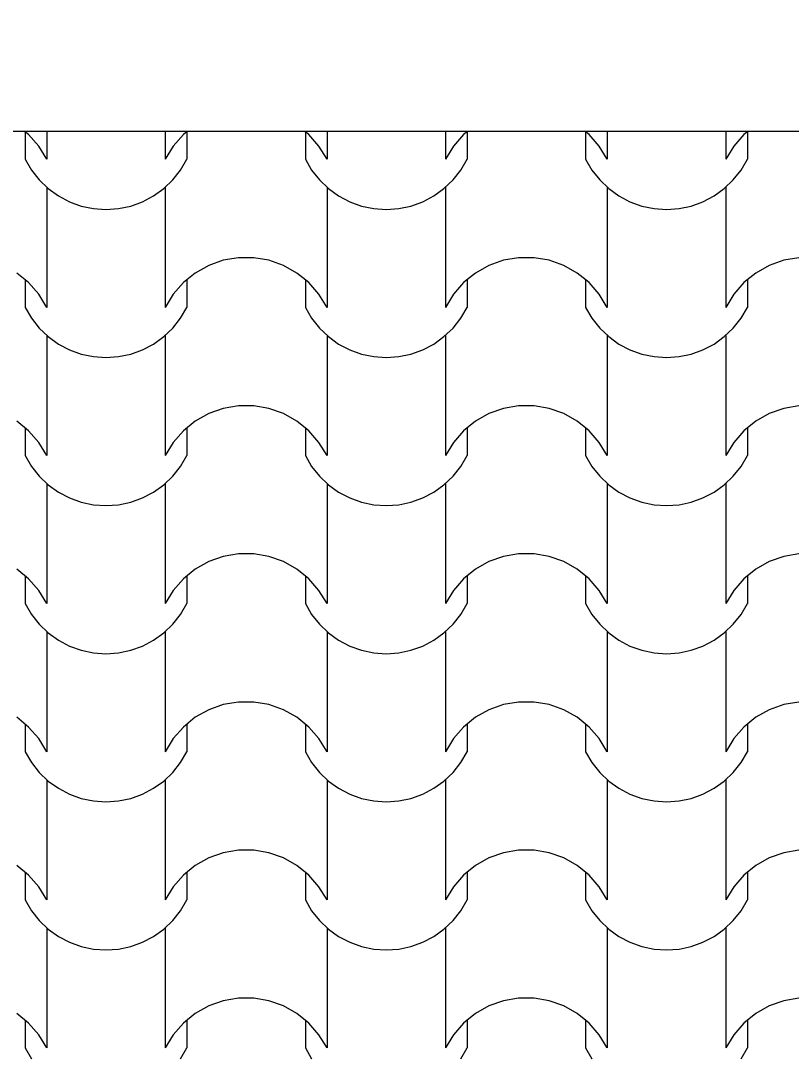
# Model space of a CAD drawing. Header units: millimetres. Extents: x 318905 to 439572, y -5133 to 105868.
# Drawn here: x 355940 to 356722, y 6699 to 7747 of the extents above; entities that cross this region are included whole.
import ezdxf

# ---------------------------------------------------------------- set-up
doc = ezdxf.new("R2010")
doc.units = ezdxf.units.MM
doc.header["$MEASUREMENT"] = 0
for name, color, linetype, lineweight in [('0_Stylo_No__98', 154, 'Continuous', 0), ('2D -  Dessin général_Stylo_No__1', 7, 'Continuous', 5), ('OMBRES_Stylo_No__1', 7, 'Continuous', 5)]:
    doc.layers.add(name, color=color, linetype=linetype, lineweight=lineweight)
doc.layers.add('OMBRES_Stylo_No__82', color=7, linetype='Continuous', lineweight=13, true_color=0xaaaaaa)
doc.styles.add('STYLE_GENERE_3', font='')
doc.styles.get('STYLE_GENERE_3').set_extended_font_data('Arial')
doc.dimstyles.new('STYLE_GENERE__1', dxfattribs={"dimtxt": 200, "dimasz": 142.5, "dimexe": 0.18, "dimexo": 500, "dimgap": 0.09, "dimtad": 0, "dimtih": 1, "dimtoh": 1, "dimlfac": 0.001, "dimzin": 0, "dimdsep": 46, "dimtxsty": 'STYLE_GENERE_3', "dimblk": 'ARROWHEAD_6', "dimblk1": 'ARROWHEAD_6', "dimblk2": 'ARROWHEAD_6', "dimcen": 0.09, "dimclrd": 154, "dimclre": 154, "dimclrt": 154, "dimazin": 0, "dimtfac": 1, "dimtdec": 4, "dimtmove": 0, "dimatfit": 3, "dimfxl": 0, "dimtolj": 1, "dimtzin": 0, "dimarcsym": 0})

# ---------------------------------------------------------------- blocks, each defined once
blk = doc.blocks.new('*X105')
at = {"layer": 'OMBRES_Stylo_No__82', "linetype": 'Continuous'}
for p, q in [((355948.2, 7631.3), (355944.2, 7634.5)), ((355944.6, 7634.2), (355944.6, 7606.2)), ((355966.6, 7634.5), (355966.6, 7606.2)), ((356086.8, 7634.5), (356086.8, 7606.2)), ((356109.2, 7634.5), (356105.3, 7631.3)), ((356108.8, 7634.2), (356108.8, 7606.2)), ((356232.7, 7631.3), (356228.7, 7634.5)), ((356229.1, 7634.2), (356229.1, 7606.2)), ((356251.1, 7634.5), (356251.1, 7606.2)), ((356371.3, 7634.5), (356371.3, 7606.2)), ((356393.7, 7634.5), (356389.7, 7631.3)), ((356393.3, 7634.2), (356393.3, 7606.2)), ((356517.1, 7631.3), (356513.2, 7634.5)), ((356513.6, 7634.2), (356513.6, 7606.2)), ((356535.6, 7634.5), (356535.6, 7606.2)), ((356655.8, 7634.5), (356655.8, 7606.2)), ((356678.2, 7634.5), (356674.2, 7631.3)), ((356677.8, 7634.2), (356677.8, 7606.2)), ((355958.5, 7619.5), (355948.2, 7631.3)), ((356105.3, 7631.3), (356095, 7619.5)), ((356242.9, 7619.5), (356232.7, 7631.3)), ((356389.7, 7631.3), (356379.5, 7619.5)), ((356527.4, 7619.5), (356517.1, 7631.3)), ((356674.2, 7631.3), (356663.9, 7619.5)), ((355966.6, 7606.2), (355958.5, 7619.5)), ((356095, 7619.5), (356086.8, 7606.2)), ((356251.1, 7606.2), (356242.9, 7619.5)), ((356379.5, 7619.5), (356371.3, 7606.2)), ((356535.6, 7606.2), (356527.4, 7619.5)), ((356663.9, 7619.5), (356655.8, 7606.2)), ((355944.6, 7606.2), (355951, 7595.2)), ((356102.4, 7595.2), (356108.8, 7606.2)), ((356229.1, 7606.2), (356235.5, 7595.2)), ((356386.9, 7595.2), (356393.3, 7606.2)), ((356513.6, 7606.2), (356520, 7595.2)), ((356671.4, 7595.2), (356677.8, 7606.2)), ((355951, 7595.2), (355958.9, 7585.3)), ((356094.5, 7585.3), (356102.4, 7595.2)), ((356235.5, 7595.2), (356243.4, 7585.3)), ((356379, 7585.3), (356386.9, 7595.2)), ((356520, 7595.2), (356527.9, 7585.3)), ((356663.5, 7585.3), (356671.4, 7595.2)), ((355958.9, 7585.3), (355968.1, 7576.5)), ((356085.3, 7576.5), (356094.5, 7585.3)), ((356243.4, 7585.3), (356252.6, 7576.5)), ((356369.8, 7576.5), (356379, 7585.3)), ((356527.9, 7585.3), (356537.1, 7576.5)), ((356654.3, 7576.5), (356663.5, 7585.3)), ((355966.6, 7577.8), (355966.6, 7516.8)), ((355968.1, 7576.5), (355978.4, 7569.1)), ((355978.4, 7569.1), (355989.7, 7563.1)), ((356063.8, 7563.1), (356075, 7569.1)), ((356075, 7569.1), (356085.3, 7576.5)), ((356086.8, 7577.8), (356086.8, 7516.8)), ((356251.1, 7577.8), (356251.1, 7516.8)), ((356252.6, 7576.5), (356262.9, 7569.1)), ((356262.9, 7569.1), (356274.1, 7563.1)), ((356348.3, 7563.1), (356359.5, 7569.1)), ((356359.5, 7569.1), (356369.8, 7576.5)), ((356371.3, 7577.8), (356371.3, 7516.8)), ((356535.6, 7577.8), (356535.6, 7516.8)), ((356537.1, 7576.5), (356547.4, 7569.1)), ((356547.4, 7569.1), (356558.6, 7563.1)), ((356632.7, 7563.1), (356644, 7569.1)), ((356644, 7569.1), (356654.3, 7576.5)), ((356655.8, 7577.8), (356655.8, 7516.8)), ((355989.7, 7563.1), (356001.6, 7558.8)), ((356001.6, 7558.8), (356014, 7556.2)), ((356039.4, 7556.2), (356051.8, 7558.8)), ((356051.8, 7558.8), (356063.8, 7563.1)), ((356274.1, 7563.1), (356286.1, 7558.8)), ((356286.1, 7558.8), (356298.5, 7556.2)), ((356323.9, 7556.2), (356336.3, 7558.8)), ((356336.3, 7558.8), (356348.3, 7563.1)), ((356558.6, 7563.1), (356570.6, 7558.8)), ((356570.6, 7558.8), (356583, 7556.2)), ((356608.4, 7556.2), (356620.8, 7558.8)), ((356620.8, 7558.8), (356632.7, 7563.1)), ((356014, 7556.2), (356026.7, 7555.3)), ((356026.7, 7555.3), (356039.4, 7556.2)), ((356298.5, 7556.2), (356311.2, 7555.3)), ((356311.2, 7555.3), (356323.9, 7556.2)), ((356583, 7556.2), (356595.7, 7555.3)), ((356595.7, 7555.3), (356608.4, 7556.2)), ((355966.6, 7516.8), (355966.6, 7455.8)), ((356086.8, 7516.8), (356086.8, 7455.8)), ((356251.1, 7516.8), (356251.1, 7455.8)), ((356371.3, 7516.8), (356371.3, 7455.8)), ((356535.6, 7516.8), (356535.6, 7455.8)), ((356655.8, 7516.8), (356655.8, 7455.8)), ((356161.1, 7506.3), (356145.7, 7503.7)), ((356169, 7506.3), (356161.1, 7506.3)), ((356176.8, 7506.3), (356169, 7506.3)), ((356192.2, 7503.7), (356176.8, 7506.3)), ((356445.6, 7506.3), (356430.2, 7503.7)), ((356453.4, 7506.3), (356445.6, 7506.3)), ((356461.3, 7506.3), (356453.4, 7506.3)), ((356476.7, 7503.7), (356461.3, 7506.3)), ((356730.1, 7506.3), (356714.7, 7503.7)), ((356131, 7498.5), (356117.4, 7490.8)), ((356145.7, 7503.7), (356131, 7498.5)), ((356206.9, 7498.5), (356192.2, 7503.7)), ((356220.5, 7490.8), (356206.9, 7498.5)), ((356415.5, 7498.5), (356401.9, 7490.8)), ((356430.2, 7503.7), (356415.5, 7498.5)), ((356491.4, 7498.5), (356476.7, 7503.7)), ((356505, 7490.8), (356491.4, 7498.5)), ((356700, 7498.5), (356686.3, 7490.8)), ((356714.7, 7503.7), (356700, 7498.5)), ((355948.2, 7481), (355936.1, 7490.8)), ((356117.4, 7490.8), (356105.3, 7481)), ((356232.7, 7481), (356220.5, 7490.8)), ((356401.9, 7490.8), (356389.7, 7481)), ((356517.1, 7481), (356505, 7490.8)), ((356686.3, 7490.8), (356674.2, 7481)), ((355944.6, 7483.9), (355944.6, 7455.8)), ((355958.5, 7469.2), (355948.2, 7481)), ((356105.3, 7481), (356095, 7469.2)), ((356108.8, 7483.9), (356108.8, 7455.8)), ((356229.1, 7483.9), (356229.1, 7455.8)), ((356242.9, 7469.2), (356232.7, 7481)), ((356389.7, 7481), (356379.5, 7469.2)), ((356393.3, 7483.9), (356393.3, 7455.8)), ((356513.6, 7483.9), (356513.6, 7455.8)), ((356527.4, 7469.2), (356517.1, 7481)), ((356674.2, 7481), (356663.9, 7469.2)), ((356677.8, 7483.9), (356677.8, 7455.8)), ((355966.6, 7455.8), (355958.5, 7469.2)), ((356095, 7469.2), (356086.8, 7455.8)), ((356251.1, 7455.8), (356242.9, 7469.2)), ((356379.5, 7469.2), (356371.3, 7455.8)), ((356535.6, 7455.8), (356527.4, 7469.2)), ((356663.9, 7469.2), (356655.8, 7455.8)), ((355944.6, 7455.8), (355951, 7444.9)), ((356102.4, 7444.9), (356108.8, 7455.8)), ((356229.1, 7455.8), (356235.5, 7444.9)), ((356386.9, 7444.9), (356393.3, 7455.8)), ((356513.6, 7455.8), (356520, 7444.9)), ((356671.4, 7444.9), (356677.8, 7455.8)), ((355951, 7444.9), (355958.9, 7434.9)), ((356094.5, 7434.9), (356102.4, 7444.9)), ((356235.5, 7444.9), (356243.4, 7434.9)), ((356379, 7434.9), (356386.9, 7444.9)), ((356520, 7444.9), (356527.9, 7434.9)), ((356663.5, 7434.9), (356671.4, 7444.9)), ((355958.9, 7434.9), (355968.1, 7426.2)), ((356085.3, 7426.2), (356094.5, 7434.9)), ((356243.4, 7434.9), (356252.6, 7426.2)), ((356369.8, 7426.2), (356379, 7434.9)), ((356527.9, 7434.9), (356537.1, 7426.2)), ((356654.3, 7426.2), (356663.5, 7434.9)), ((355966.6, 7427.4), (355966.6, 7366.5)), ((355968.1, 7426.2), (355978.4, 7418.7)), ((356075, 7418.7), (356085.3, 7426.2)), ((356086.8, 7427.4), (356086.8, 7366.5)), ((356251.1, 7427.4), (356251.1, 7366.5)), ((356252.6, 7426.2), (356262.9, 7418.7)), ((356359.5, 7418.7), (356369.8, 7426.2)), ((356371.3, 7427.4), (356371.3, 7366.5)), ((356535.6, 7427.4), (356535.6, 7366.5)), ((356537.1, 7426.2), (356547.4, 7418.7)), ((356644, 7418.7), (356654.3, 7426.2)), ((356655.8, 7427.4), (356655.8, 7366.5)), ((355978.4, 7418.7), (355989.7, 7412.8)), ((355989.7, 7412.8), (356001.6, 7408.5)), ((356051.8, 7408.5), (356063.8, 7412.8)), ((356063.8, 7412.8), (356075, 7418.7)), ((356262.9, 7418.7), (356274.1, 7412.8)), ((356274.1, 7412.8), (356286.1, 7408.5)), ((356336.3, 7408.5), (356348.3, 7412.8)), ((356348.3, 7412.8), (356359.5, 7418.7)), ((356547.4, 7418.7), (356558.6, 7412.8)), ((356558.6, 7412.8), (356570.6, 7408.5)), ((356620.8, 7408.5), (356632.7, 7412.8)), ((356632.7, 7412.8), (356644, 7418.7)), ((356001.6, 7408.5), (356014, 7405.9)), ((356014, 7405.9), (356026.7, 7405)), ((356026.7, 7405), (356039.4, 7405.9)), ((356039.4, 7405.9), (356051.8, 7408.5)), ((356286.1, 7408.5), (356298.5, 7405.9)), ((356298.5, 7405.9), (356311.2, 7405)), ((356311.2, 7405), (356323.9, 7405.9)), ((356323.9, 7405.9), (356336.3, 7408.5)), ((356570.6, 7408.5), (356583, 7405.9)), ((356583, 7405.9), (356595.7, 7405)), ((356595.7, 7405), (356608.4, 7405.9)), ((356608.4, 7405.9), (356620.8, 7408.5)), ((355966.6, 7366.5), (355966.6, 7305.5)), ((356086.8, 7366.5), (356086.8, 7305.5)), ((356251.1, 7366.5), (356251.1, 7305.5)), ((356371.3, 7366.5), (356371.3, 7305.5)), ((356535.6, 7366.5), (356535.6, 7305.5)), ((356655.8, 7366.5), (356655.8, 7305.5)), ((356145.7, 7353.4), (356131, 7348.1)), ((356161.1, 7356), (356145.7, 7353.4)), ((356169, 7356), (356161.1, 7356)), ((356176.8, 7356), (356169, 7356)), ((356192.2, 7353.4), (356176.8, 7356)), ((356206.9, 7348.1), (356192.2, 7353.4)), ((356430.2, 7353.4), (356415.5, 7348.1)), ((356445.6, 7356), (356430.2, 7353.4)), ((356453.4, 7356), (356445.6, 7356)), ((356461.3, 7356), (356453.4, 7356)), ((356476.7, 7353.4), (356461.3, 7356)), ((356491.4, 7348.1), (356476.7, 7353.4)), ((356714.7, 7353.4), (356700, 7348.1)), ((356730.1, 7356), (356714.7, 7353.4)), ((355948.2, 7330.6), (355936.1, 7340.5)), ((356117.4, 7340.5), (356105.3, 7330.6)), ((356131, 7348.1), (356117.4, 7340.5)), ((356220.5, 7340.5), (356206.9, 7348.1)), ((356232.7, 7330.6), (356220.5, 7340.5)), ((356401.9, 7340.5), (356389.7, 7330.6)), ((356415.5, 7348.1), (356401.9, 7340.5)), ((356505, 7340.5), (356491.4, 7348.1)), ((356517.1, 7330.6), (356505, 7340.5)), ((356686.3, 7340.5), (356674.2, 7330.6)), ((356700, 7348.1), (356686.3, 7340.5)), ((355944.6, 7333.5), (355944.6, 7305.5)), ((355958.5, 7318.8), (355948.2, 7330.6)), ((356105.3, 7330.6), (356095, 7318.8)), ((356108.8, 7333.5), (356108.8, 7305.5)), ((356229.1, 7333.5), (356229.1, 7305.5)), ((356242.9, 7318.8), (356232.7, 7330.6)), ((356389.7, 7330.6), (356379.5, 7318.8)), ((356393.3, 7333.5), (356393.3, 7305.5)), ((356513.6, 7333.5), (356513.6, 7305.5)), ((356527.4, 7318.8), (356517.1, 7330.6)), ((356674.2, 7330.6), (356663.9, 7318.8)), ((356677.8, 7333.5), (356677.8, 7305.5)), ((355966.6, 7305.5), (355958.5, 7318.8)), ((356095, 7318.8), (356086.8, 7305.5)), ((356251.1, 7305.5), (356242.9, 7318.8)), ((356379.5, 7318.8), (356371.3, 7305.5)), ((356535.6, 7305.5), (356527.4, 7318.8)), ((356663.9, 7318.8), (356655.8, 7305.5)), ((355944.6, 7305.5), (355951, 7294.5)), ((356102.4, 7294.5), (356108.8, 7305.5)), ((356229.1, 7305.5), (356235.5, 7294.5)), ((356386.9, 7294.5), (356393.3, 7305.5)), ((356513.6, 7305.5), (356520, 7294.5)), ((356671.4, 7294.5), (356677.8, 7305.5)), ((355951, 7294.5), (355958.9, 7284.6)), ((356094.5, 7284.6), (356102.4, 7294.5)), ((356235.5, 7294.5), (356243.4, 7284.6)), ((356379, 7284.6), (356386.9, 7294.5)), ((356520, 7294.5), (356527.9, 7284.6)), ((356663.5, 7284.6), (356671.4, 7294.5)), ((355958.9, 7284.6), (355968.1, 7275.8)), ((355966.6, 7277.1), (355966.6, 7216.1)), ((355968.1, 7275.8), (355978.4, 7268.4)), ((356075, 7268.4), (356085.3, 7275.8)), ((356085.3, 7275.8), (356094.5, 7284.6)), ((356086.8, 7277.1), (356086.8, 7216.1)), ((356243.4, 7284.6), (356252.6, 7275.8)), ((356251.1, 7277.1), (356251.1, 7216.1)), ((356252.6, 7275.8), (356262.9, 7268.4)), ((356359.5, 7268.4), (356369.8, 7275.8)), ((356369.8, 7275.8), (356379, 7284.6)), ((356371.3, 7277.1), (356371.3, 7216.1)), ((356527.9, 7284.6), (356537.1, 7275.8)), ((356535.6, 7277.1), (356535.6, 7216.1)), ((356537.1, 7275.8), (356547.4, 7268.4)), ((356644, 7268.4), (356654.3, 7275.8)), ((356654.3, 7275.8), (356663.5, 7284.6)), ((356655.8, 7277.1), (356655.8, 7216.1)), ((355978.4, 7268.4), (355989.7, 7262.5)), ((356063.8, 7262.5), (356075, 7268.4)), ((356262.9, 7268.4), (356274.1, 7262.5)), ((356348.3, 7262.5), (356359.5, 7268.4)), ((356547.4, 7268.4), (356558.6, 7262.5)), ((356632.7, 7262.5), (356644, 7268.4)), ((355989.7, 7262.5), (356001.6, 7258.2)), ((356001.6, 7258.2), (356014, 7255.5)), ((356014, 7255.5), (356026.7, 7254.7)), ((356026.7, 7254.7), (356039.4, 7255.5)), ((356039.4, 7255.5), (356051.8, 7258.2)), ((356051.8, 7258.2), (356063.8, 7262.5)), ((356274.1, 7262.5), (356286.1, 7258.2)), ((356286.1, 7258.2), (356298.5, 7255.5)), ((356298.5, 7255.5), (356311.2, 7254.7)), ((356311.2, 7254.7), (356323.9, 7255.5)), ((356323.9, 7255.5), (356336.3, 7258.2)), ((356336.3, 7258.2), (356348.3, 7262.5)), ((356558.6, 7262.5), (356570.6, 7258.2)), ((356570.6, 7258.2), (356583, 7255.5)), ((356583, 7255.5), (356595.7, 7254.7)), ((356595.7, 7254.7), (356608.4, 7255.5)), ((356608.4, 7255.5), (356620.8, 7258.2)), ((356620.8, 7258.2), (356632.7, 7262.5)), ((355966.6, 7216.1), (355966.6, 7155.2)), ((356086.8, 7216.1), (356086.8, 7155.2)), ((356251.1, 7216.1), (356251.1, 7155.2)), ((356371.3, 7216.1), (356371.3, 7155.2)), ((356535.6, 7216.1), (356535.6, 7155.2)), ((356655.8, 7216.1), (356655.8, 7155.2)), ((356145.7, 7203), (356131, 7197.8)), ((356161.1, 7205.7), (356145.7, 7203)), ((356169, 7205.7), (356161.1, 7205.7)), ((356176.8, 7205.7), (356169, 7205.7)), ((356192.2, 7203), (356176.8, 7205.7)), ((356206.9, 7197.8), (356192.2, 7203)), ((356430.2, 7203), (356415.5, 7197.8)), ((356445.6, 7205.7), (356430.2, 7203)), ((356453.4, 7205.7), (356445.6, 7205.7)), ((356461.3, 7205.7), (356453.4, 7205.7)), ((356476.7, 7203), (356461.3, 7205.7)), ((356491.4, 7197.8), (356476.7, 7203)), ((356714.7, 7203), (356700, 7197.8)), ((356730.1, 7205.7), (356714.7, 7203)), ((356131, 7197.8), (356117.4, 7190.1)), ((356220.5, 7190.1), (356206.9, 7197.8)), ((356415.5, 7197.8), (356401.9, 7190.1)), ((356505, 7190.1), (356491.4, 7197.8)), ((356700, 7197.8), (356686.3, 7190.1)), ((355948.2, 7180.3), (355936.1, 7190.1)), ((355944.6, 7183.2), (355944.6, 7155.2)), ((356117.4, 7190.1), (356105.3, 7180.3)), ((356108.8, 7183.2), (356108.8, 7155.2)), ((356232.7, 7180.3), (356220.5, 7190.1)), ((356229.1, 7183.2), (356229.1, 7155.2)), ((356401.9, 7190.1), (356389.7, 7180.3)), ((356393.3, 7183.2), (356393.3, 7155.2)), ((356517.1, 7180.3), (356505, 7190.1)), ((356513.6, 7183.2), (356513.6, 7155.2)), ((356686.3, 7190.1), (356674.2, 7180.3)), ((356677.8, 7183.2), (356677.8, 7155.2)), ((355958.5, 7168.5), (355948.2, 7180.3)), ((356105.3, 7180.3), (356095, 7168.5)), ((356242.9, 7168.5), (356232.7, 7180.3)), ((356389.7, 7180.3), (356379.5, 7168.5)), ((356527.4, 7168.5), (356517.1, 7180.3)), ((356674.2, 7180.3), (356663.9, 7168.5)), ((355966.6, 7155.2), (355958.5, 7168.5)), ((356095, 7168.5), (356086.8, 7155.2)), ((356251.1, 7155.2), (356242.9, 7168.5)), ((356379.5, 7168.5), (356371.3, 7155.2)), ((356535.6, 7155.2), (356527.4, 7168.5)), ((356663.9, 7168.5), (356655.8, 7155.2)), ((355944.6, 7155.2), (355951, 7144.2)), ((356102.4, 7144.2), (356108.8, 7155.2)), ((356229.1, 7155.2), (356235.5, 7144.2)), ((356386.9, 7144.2), (356393.3, 7155.2)), ((356513.6, 7155.2), (356520, 7144.2)), ((356671.4, 7144.2), (356677.8, 7155.2)), ((355951, 7144.2), (355958.9, 7134.3)), ((356094.5, 7134.3), (356102.4, 7144.2)), ((356235.5, 7144.2), (356243.4, 7134.3)), ((356379, 7134.3), (356386.9, 7144.2)), ((356520, 7144.2), (356527.9, 7134.3)), ((356663.5, 7134.3), (356671.4, 7144.2)), ((355958.9, 7134.3), (355968.1, 7125.5)), ((356085.3, 7125.5), (356094.5, 7134.3)), ((356243.4, 7134.3), (356252.6, 7125.5)), ((356369.8, 7125.5), (356379, 7134.3)), ((356527.9, 7134.3), (356537.1, 7125.5)), ((356654.3, 7125.5), (356663.5, 7134.3)), ((355966.6, 7126.8), (355966.6, 7065.8)), ((355968.1, 7125.5), (355978.4, 7118.1)), ((355978.4, 7118.1), (355989.7, 7112.1)), ((356063.8, 7112.1), (356075, 7118.1)), ((356075, 7118.1), (356085.3, 7125.5)), ((356086.8, 7126.8), (356086.8, 7065.8)), ((356251.1, 7126.8), (356251.1, 7065.8)), ((356252.6, 7125.5), (356262.9, 7118.1)), ((356262.9, 7118.1), (356274.1, 7112.1)), ((356348.3, 7112.1), (356359.5, 7118.1)), ((356359.5, 7118.1), (356369.8, 7125.5)), ((356371.3, 7126.8), (356371.3, 7065.8)), ((356535.6, 7126.8), (356535.6, 7065.8)), ((356537.1, 7125.5), (356547.4, 7118.1)), ((356547.4, 7118.1), (356558.6, 7112.1)), ((356632.7, 7112.1), (356644, 7118.1)), ((356644, 7118.1), (356654.3, 7125.5)), ((356655.8, 7126.8), (356655.8, 7065.8)), ((355989.7, 7112.1), (356001.6, 7107.8)), ((356001.6, 7107.8), (356014, 7105.2)), ((356039.4, 7105.2), (356051.8, 7107.8)), ((356051.8, 7107.8), (356063.8, 7112.1)), ((356274.1, 7112.1), (356286.1, 7107.8)), ((356286.1, 7107.8), (356298.5, 7105.2)), ((356323.9, 7105.2), (356336.3, 7107.8)), ((356336.3, 7107.8), (356348.3, 7112.1)), ((356558.6, 7112.1), (356570.6, 7107.8)), ((356570.6, 7107.8), (356583, 7105.2)), ((356608.4, 7105.2), (356620.8, 7107.8)), ((356620.8, 7107.8), (356632.7, 7112.1)), ((356014, 7105.2), (356026.7, 7104.3)), ((356026.7, 7104.3), (356039.4, 7105.2)), ((356298.5, 7105.2), (356311.2, 7104.3)), ((356311.2, 7104.3), (356323.9, 7105.2)), ((356583, 7105.2), (356595.7, 7104.3)), ((356595.7, 7104.3), (356608.4, 7105.2)), ((355966.6, 7065.8), (355966.6, 7004.8)), ((356086.8, 7065.8), (356086.8, 7004.8)), ((356251.1, 7065.8), (356251.1, 7004.8)), ((356371.3, 7065.8), (356371.3, 7004.8)), ((356535.6, 7065.8), (356535.6, 7004.8)), ((356655.8, 7065.8), (356655.8, 7004.8)), ((356161.1, 7055.3), (356145.7, 7052.7)), ((356169, 7055.3), (356161.1, 7055.3)), ((356176.8, 7055.3), (356169, 7055.3)), ((356192.2, 7052.7), (356176.8, 7055.3)), ((356445.6, 7055.3), (356430.2, 7052.7)), ((356453.4, 7055.3), (356445.6, 7055.3)), ((356461.3, 7055.3), (356453.4, 7055.3)), ((356476.7, 7052.7), (356461.3, 7055.3)), ((356730.1, 7055.3), (356714.7, 7052.7)), ((356131, 7047.4), (356117.4, 7039.8)), ((356145.7, 7052.7), (356131, 7047.4)), ((356206.9, 7047.4), (356192.2, 7052.7)), ((356220.5, 7039.8), (356206.9, 7047.4)), ((356415.5, 7047.4), (356401.9, 7039.8)), ((356430.2, 7052.7), (356415.5, 7047.4)), ((356491.4, 7047.4), (356476.7, 7052.7)), ((356505, 7039.8), (356491.4, 7047.4)), ((356700, 7047.4), (356686.3, 7039.8)), ((356714.7, 7052.7), (356700, 7047.4)), ((355948.2, 7029.9), (355936.1, 7039.8)), ((356117.4, 7039.8), (356105.3, 7029.9)), ((356232.7, 7029.9), (356220.5, 7039.8)), ((356401.9, 7039.8), (356389.7, 7029.9)), ((356517.1, 7029.9), (356505, 7039.8)), ((356686.3, 7039.8), (356674.2, 7029.9)), ((355944.6, 7032.9), (355944.6, 7004.8)), ((355958.5, 7018.2), (355948.2, 7029.9)), ((356105.3, 7029.9), (356095, 7018.2)), ((356108.8, 7032.9), (356108.8, 7004.8)), ((356229.1, 7032.9), (356229.1, 7004.8)), ((356242.9, 7018.2), (356232.7, 7029.9)), ((356389.7, 7029.9), (356379.5, 7018.2)), ((356393.3, 7032.9), (356393.3, 7004.8)), ((356513.6, 7032.9), (356513.6, 7004.8)), ((356527.4, 7018.2), (356517.1, 7029.9)), ((356674.2, 7029.9), (356663.9, 7018.2)), ((356677.8, 7032.9), (356677.8, 7004.8)), ((355966.6, 7004.8), (355958.5, 7018.2)), ((356095, 7018.2), (356086.8, 7004.8)), ((356251.1, 7004.8), (356242.9, 7018.2)), ((356379.5, 7018.2), (356371.3, 7004.8)), ((356535.6, 7004.8), (356527.4, 7018.2)), ((356663.9, 7018.2), (356655.8, 7004.8)), ((355944.6, 7004.8), (355951, 6993.9)), ((356102.4, 6993.9), (356108.8, 7004.8)), ((356229.1, 7004.8), (356235.5, 6993.9)), ((356386.9, 6993.9), (356393.3, 7004.8)), ((356513.6, 7004.8), (356520, 6993.9)), ((356671.4, 6993.9), (356677.8, 7004.8)), ((355951, 6993.9), (355958.9, 6983.9)), ((356094.5, 6983.9), (356102.4, 6993.9)), ((356235.5, 6993.9), (356243.4, 6983.9)), ((356379, 6983.9), (356386.9, 6993.9)), ((356520, 6993.9), (356527.9, 6983.9)), ((356663.5, 6983.9), (356671.4, 6993.9)), ((355958.9, 6983.9), (355968.1, 6975.1)), ((356085.3, 6975.1), (356094.5, 6983.9)), ((356243.4, 6983.9), (356252.6, 6975.1)), ((356369.8, 6975.1), (356379, 6983.9)), ((356527.9, 6983.9), (356537.1, 6975.1)), ((356654.3, 6975.1), (356663.5, 6983.9)), ((355966.6, 6976.4), (355966.6, 6915.5)), ((355968.1, 6975.1), (355978.4, 6967.7)), ((356075, 6967.7), (356085.3, 6975.1)), ((356086.8, 6976.4), (356086.8, 6915.5)), ((356251.1, 6976.4), (356251.1, 6915.5)), ((356252.6, 6975.1), (356262.9, 6967.7)), ((356359.5, 6967.7), (356369.8, 6975.1)), ((356371.3, 6976.4), (356371.3, 6915.5)), ((356535.6, 6976.4), (356535.6, 6915.5)), ((356537.1, 6975.1), (356547.4, 6967.7)), ((356644, 6967.7), (356654.3, 6975.1)), ((356655.8, 6976.4), (356655.8, 6915.5)), ((355978.4, 6967.7), (355989.7, 6961.8)), ((355989.7, 6961.8), (356001.6, 6957.5)), ((356051.8, 6957.5), (356063.8, 6961.8)), ((356063.8, 6961.8), (356075, 6967.7)), ((356262.9, 6967.7), (356274.1, 6961.8)), ((356274.1, 6961.8), (356286.1, 6957.5)), ((356336.3, 6957.5), (356348.3, 6961.8)), ((356348.3, 6961.8), (356359.5, 6967.7)), ((356547.4, 6967.7), (356558.6, 6961.8)), ((356558.6, 6961.8), (356570.6, 6957.5)), ((356620.8, 6957.5), (356632.7, 6961.8)), ((356632.7, 6961.8), (356644, 6967.7)), ((356001.6, 6957.5), (356014, 6954.9)), ((356014, 6954.9), (356026.7, 6954)), ((356026.7, 6954), (356039.4, 6954.9)), ((356039.4, 6954.9), (356051.8, 6957.5)), ((356286.1, 6957.5), (356298.5, 6954.9)), ((356298.5, 6954.9), (356311.2, 6954)), ((356311.2, 6954), (356323.9, 6954.9)), ((356323.9, 6954.9), (356336.3, 6957.5)), ((356570.6, 6957.5), (356583, 6954.9)), ((356583, 6954.9), (356595.7, 6954)), ((356595.7, 6954), (356608.4, 6954.9)), ((356608.4, 6954.9), (356620.8, 6957.5)), ((355966.6, 6915.5), (355966.6, 6854.5)), ((356086.8, 6915.5), (356086.8, 6854.5)), ((356251.1, 6915.5), (356251.1, 6854.5)), ((356371.3, 6915.5), (356371.3, 6854.5)), ((356535.6, 6915.5), (356535.6, 6854.5)), ((356655.8, 6915.5), (356655.8, 6854.5)), ((356145.7, 6902.3), (356131, 6897.1)), ((356161.1, 6905), (356145.7, 6902.3)), ((356169, 6905), (356161.1, 6905)), ((356176.8, 6905), (356169, 6905)), ((356192.2, 6902.3), (356176.8, 6905)), ((356206.9, 6897.1), (356192.2, 6902.3)), ((356430.2, 6902.3), (356415.5, 6897.1)), ((356445.6, 6905), (356430.2, 6902.3)), ((356453.4, 6905), (356445.6, 6905)), ((356461.3, 6905), (356453.4, 6905)), ((356476.7, 6902.3), (356461.3, 6905)), ((356491.4, 6897.1), (356476.7, 6902.3)), ((356714.7, 6902.3), (356700, 6897.1)), ((356730.1, 6905), (356714.7, 6902.3)), ((355948.2, 6879.6), (355936.1, 6889.5)), ((356117.4, 6889.5), (356105.3, 6879.6)), ((356131, 6897.1), (356117.4, 6889.5)), ((356220.5, 6889.5), (356206.9, 6897.1)), ((356232.7, 6879.6), (356220.5, 6889.5)), ((356401.9, 6889.5), (356389.7, 6879.6)), ((356415.5, 6897.1), (356401.9, 6889.5)), ((356505, 6889.5), (356491.4, 6897.1)), ((356517.1, 6879.6), (356505, 6889.5)), ((356686.3, 6889.5), (356674.2, 6879.6)), ((356700, 6897.1), (356686.3, 6889.5)), ((355944.6, 6882.5), (355944.6, 6854.5)), ((355958.5, 6867.8), (355948.2, 6879.6)), ((356105.3, 6879.6), (356095, 6867.8)), ((356108.8, 6882.5), (356108.8, 6854.5)), ((356229.1, 6882.5), (356229.1, 6854.5)), ((356242.9, 6867.8), (356232.7, 6879.6)), ((356389.7, 6879.6), (356379.5, 6867.8)), ((356393.3, 6882.5), (356393.3, 6854.5)), ((356513.6, 6882.5), (356513.6, 6854.5)), ((356527.4, 6867.8), (356517.1, 6879.6)), ((356674.2, 6879.6), (356663.9, 6867.8)), ((356677.8, 6882.5), (356677.8, 6854.5)), ((355966.6, 6854.5), (355958.5, 6867.8)), ((356095, 6867.8), (356086.8, 6854.5)), ((356251.1, 6854.5), (356242.9, 6867.8)), ((356379.5, 6867.8), (356371.3, 6854.5)), ((356535.6, 6854.5), (356527.4, 6867.8)), ((356663.9, 6867.8), (356655.8, 6854.5)), ((355944.6, 6854.5), (355951, 6843.5)), ((356102.4, 6843.5), (356108.8, 6854.5)), ((356229.1, 6854.5), (356235.5, 6843.5)), ((356386.9, 6843.5), (356393.3, 6854.5)), ((356513.6, 6854.5), (356520, 6843.5)), ((356671.4, 6843.5), (356677.8, 6854.5)), ((355951, 6843.5), (355958.9, 6833.6)), ((356094.5, 6833.6), (356102.4, 6843.5)), ((356235.5, 6843.5), (356243.4, 6833.6)), ((356379, 6833.6), (356386.9, 6843.5)), ((356520, 6843.5), (356527.9, 6833.6)), ((356663.5, 6833.6), (356671.4, 6843.5)), ((355958.9, 6833.6), (355968.1, 6824.8)), ((355966.6, 6826.1), (355966.6, 6765.1)), ((355968.1, 6824.8), (355978.4, 6817.4)), ((356075, 6817.4), (356085.3, 6824.8)), ((356085.3, 6824.8), (356094.5, 6833.6)), ((356086.8, 6826.1), (356086.8, 6765.1)), ((356243.4, 6833.6), (356252.6, 6824.8)), ((356251.1, 6826.1), (356251.1, 6765.1)), ((356252.6, 6824.8), (356262.9, 6817.4)), ((356359.5, 6817.4), (356369.8, 6824.8)), ((356369.8, 6824.8), (356379, 6833.6)), ((356371.3, 6826.1), (356371.3, 6765.1)), ((356527.9, 6833.6), (356537.1, 6824.8)), ((356535.6, 6826.1), (356535.6, 6765.1)), ((356537.1, 6824.8), (356547.4, 6817.4)), ((356644, 6817.4), (356654.3, 6824.8)), ((356654.3, 6824.8), (356663.5, 6833.6)), ((356655.8, 6826.1), (356655.8, 6765.1)), ((355978.4, 6817.4), (355989.7, 6811.5)), ((356063.8, 6811.5), (356075, 6817.4)), ((356262.9, 6817.4), (356274.1, 6811.5)), ((356348.3, 6811.5), (356359.5, 6817.4)), ((356547.4, 6817.4), (356558.6, 6811.5)), ((356632.7, 6811.5), (356644, 6817.4)), ((355989.7, 6811.5), (356001.6, 6807.2)), ((356001.6, 6807.2), (356014, 6804.5)), ((356014, 6804.5), (356026.7, 6803.7)), ((356026.7, 6803.7), (356039.4, 6804.5)), ((356039.4, 6804.5), (356051.8, 6807.2)), ((356051.8, 6807.2), (356063.8, 6811.5)), ((356274.1, 6811.5), (356286.1, 6807.2)), ((356286.1, 6807.2), (356298.5, 6804.5)), ((356298.5, 6804.5), (356311.2, 6803.7)), ((356311.2, 6803.7), (356323.9, 6804.5)), ((356323.9, 6804.5), (356336.3, 6807.2)), ((356336.3, 6807.2), (356348.3, 6811.5)), ((356558.6, 6811.5), (356570.6, 6807.2)), ((356570.6, 6807.2), (356583, 6804.5)), ((356583, 6804.5), (356595.7, 6803.7)), ((356595.7, 6803.7), (356608.4, 6804.5)), ((356608.4, 6804.5), (356620.8, 6807.2)), ((356620.8, 6807.2), (356632.7, 6811.5)), ((355966.6, 6765.1), (355966.6, 6704.2)), ((356086.8, 6765.1), (356086.8, 6704.2)), ((356251.1, 6765.1), (356251.1, 6704.2)), ((356371.3, 6765.1), (356371.3, 6704.2)), ((356535.6, 6765.1), (356535.6, 6704.2)), ((356655.8, 6765.1), (356655.8, 6704.2)), ((356145.7, 6752), (356131, 6746.8)), ((356161.1, 6754.7), (356145.7, 6752)), ((356169, 6754.7), (356161.1, 6754.7)), ((356176.8, 6754.7), (356169, 6754.7)), ((356192.2, 6752), (356176.8, 6754.7)), ((356206.9, 6746.8), (356192.2, 6752)), ((356430.2, 6752), (356415.5, 6746.8)), ((356445.6, 6754.7), (356430.2, 6752)), ((356453.4, 6754.7), (356445.6, 6754.7)), ((356461.3, 6754.7), (356453.4, 6754.7)), ((356476.7, 6752), (356461.3, 6754.7)), ((356491.4, 6746.8), (356476.7, 6752)), ((356714.7, 6752), (356700, 6746.8)), ((356730.1, 6754.7), (356714.7, 6752)), ((356131, 6746.8), (356117.4, 6739.1)), ((356220.5, 6739.1), (356206.9, 6746.8)), ((356415.5, 6746.8), (356401.9, 6739.1)), ((356505, 6739.1), (356491.4, 6746.8)), ((356700, 6746.8), (356686.3, 6739.1)), ((355948.2, 6729.3), (355936.1, 6739.1)), ((355944.6, 6732.2), (355944.6, 6704.2)), ((356117.4, 6739.1), (356105.3, 6729.3)), ((356108.8, 6732.2), (356108.8, 6704.2)), ((356232.7, 6729.3), (356220.5, 6739.1)), ((356229.1, 6732.2), (356229.1, 6704.2)), ((356401.9, 6739.1), (356389.7, 6729.3)), ((356393.3, 6732.2), (356393.3, 6704.2)), ((356517.1, 6729.3), (356505, 6739.1)), ((356513.6, 6732.2), (356513.6, 6704.2)), ((356686.3, 6739.1), (356674.2, 6729.3)), ((356677.8, 6732.2), (356677.8, 6704.2)), ((355958.5, 6717.5), (355948.2, 6729.3)), ((356105.3, 6729.3), (356095, 6717.5)), ((356242.9, 6717.5), (356232.7, 6729.3)), ((356389.7, 6729.3), (356379.5, 6717.5)), ((356527.4, 6717.5), (356517.1, 6729.3)), ((356674.2, 6729.3), (356663.9, 6717.5)), ((355966.6, 6704.2), (355958.5, 6717.5)), ((356095, 6717.5), (356086.8, 6704.2)), ((356251.1, 6704.2), (356242.9, 6717.5)), ((356379.5, 6717.5), (356371.3, 6704.2)), ((356535.6, 6704.2), (356527.4, 6717.5)), ((356663.9, 6717.5), (356655.8, 6704.2)), ((355944.6, 6704.2), (355951, 6693.2)), ((356102.4, 6693.2), (356108.8, 6704.2)), ((356229.1, 6704.2), (356235.5, 6693.2)), ((356386.9, 6693.2), (356393.3, 6704.2)), ((356513.6, 6704.2), (356520, 6693.2)), ((356671.4, 6693.2), (356677.8, 6704.2))]:
    blk.add_line(p, q, dxfattribs=at)
blk = doc.blocks.new('Hachure_25', base_point=(0, 4000))
at = {"layer": 'OMBRES_Stylo_No__1', "linetype": 'Continuous'}
blk.add_line((361366.4, 7634.5), (354049.4, 7634.5), dxfattribs=at)
at = {"layer": 'OMBRES_Stylo_No__82', "linetype": 'Continuous'}
blk.add_blockref('*X105', (0, 0), dxfattribs=at)
blk = doc.blocks.new('*D124')
at = {"layer": '0_Stylo_No__98', "linetype": 'Continuous'}
for p, q in [((352187.7, 7634.5), (352187.7, 7747)), ((352262.7, 7559.5), (352112.7, 7709.5)), ((352687.7, 7634.5), (352047.1, 7634.5)), ((352187.7, 3678.3), (352187.7, 7634.5)), ((352187.7, -552.4), (352187.7, 3403.7)), ((352112.7, -477.4), (352262.7, -627.4)), ((352328.3, -552.4), (351687.7, -552.4)), ((352187.7, -664.9), (352187.7, -552.4))]:
    blk.add_line(p, q, dxfattribs=at)
at = {"layer": '0_Stylo_No__98', "insert": (351920.8, 3441), "char_height": 200, "attachment_point": 7, "style": 'STYLE_GENERE_3'}
blk.add_mtext('\\A1;{\\pql;\\fArial|b0|i0|c0|p34;8,19}', dxfattribs=at)
blk = doc.blocks.new('ARROWHEAD_6')
at = {"color": 0, "linetype": 'Continuous', "lineweight": 0}
for p, q in [((-0.5, -0.5), (0.5, 0.5)), ((0, 0), (-1, 0))]:
    blk.add_line(p, q, dxfattribs=at)

msp = doc.modelspace()

# ---------------------------------------------------------------- linework, layer by layer
at = {"layer": '2D -  Dessin général_Stylo_No__1', "linetype": 'Continuous'}
msp.add_line((369844.465, 7634.463), (354049.368, 7634.516), dxfattribs=at)

# ---------------------------------------------------------------- block references
at = {"layer": 'OMBRES_Stylo_No__82', "linetype": 'Continuous'}
msp.add_blockref('Hachure_25', (0, 4000), dxfattribs=at)

# ---------------------------------------------------------------- dimensions: what is measured, and where the dimension line sits
at = {"color": 154, "linetype": 'Continuous', "lineweight": 0}
dim = msp.add_linear_dim(base=(352187.679, 7634.463), p1=(352187.679, -552.434), p2=(369844.465, 7634.463), angle=90, dimstyle='STYLE_GENERE__1', dxfattribs=at)
dim.commit()
dim.dimension.update_dxf_attribs({"geometry": '*D124', "text_midpoint": (352215.877, 3541.014), "dimtype": 160})

doc.saveas('drawing.dxf')
